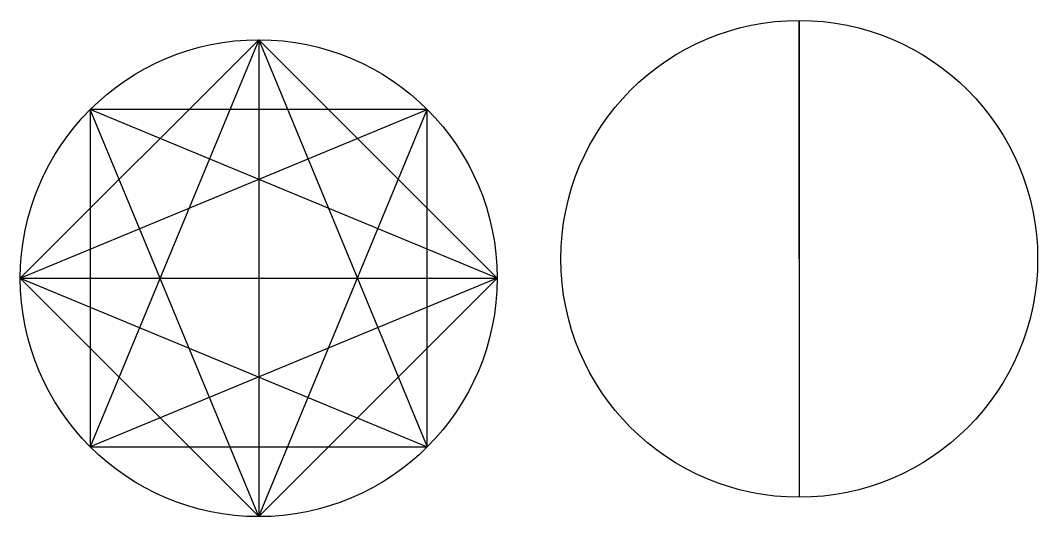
# Model space of a CAD drawing. Header units: millimetres. Extents: x 493 to 1059, y 2629 to 2761.
# Drawn here: x 493 to 685, y 2667.4 to 2761.1 of the extents above.
import ezdxf

# ---------------------------------------------------------------- set-up
doc = ezdxf.new("R2010")
doc.units = ezdxf.units.MM

msp = doc.modelspace()

# ---------------------------------------------------------------- linework, layer by layer
for p, q in [((640.04, 2716.06), (640.04, 2761.06)), ((640.04, 2761.06), (640.04, 2671.06)), ((538.02, 2757.4), (493.02, 2712.4)), ((538.02, 2757.4), (506.2, 2680.58)), ((538.02, 2757.4), (538.02, 2667.4)), ((583.02, 2712.4), (538.02, 2757.4)), ((538.02, 2757.4), (569.84, 2680.58)), ((493.02, 2712.4), (569.84, 2744.22)), ((569.84, 2744.22), (506.2, 2744.22)), ((506.2, 2744.22), (506.2, 2680.58)), ((538.02, 2667.4), (506.2, 2744.22)), ((583.02, 2712.4), (506.2, 2744.22)), ((538.02, 2667.4), (569.84, 2744.22)), ((569.84, 2680.58), (569.84, 2744.22)), ((493.02, 2712.4), (583.02, 2712.4)), ((493.02, 2712.4), (538.02, 2667.4)), ((493.02, 2712.4), (569.84, 2680.58)), ((583.02, 2712.4), (506.2, 2680.58)), ((538.02, 2667.4), (583.02, 2712.4)), ((506.2, 2680.58), (569.84, 2680.58))]:
    msp.add_line(p, q)
for centre in [(640.04, 2716.06), (538.02, 2712.4)]:
    msp.add_circle(centre, 45)

doc.saveas('drawing.dxf')
